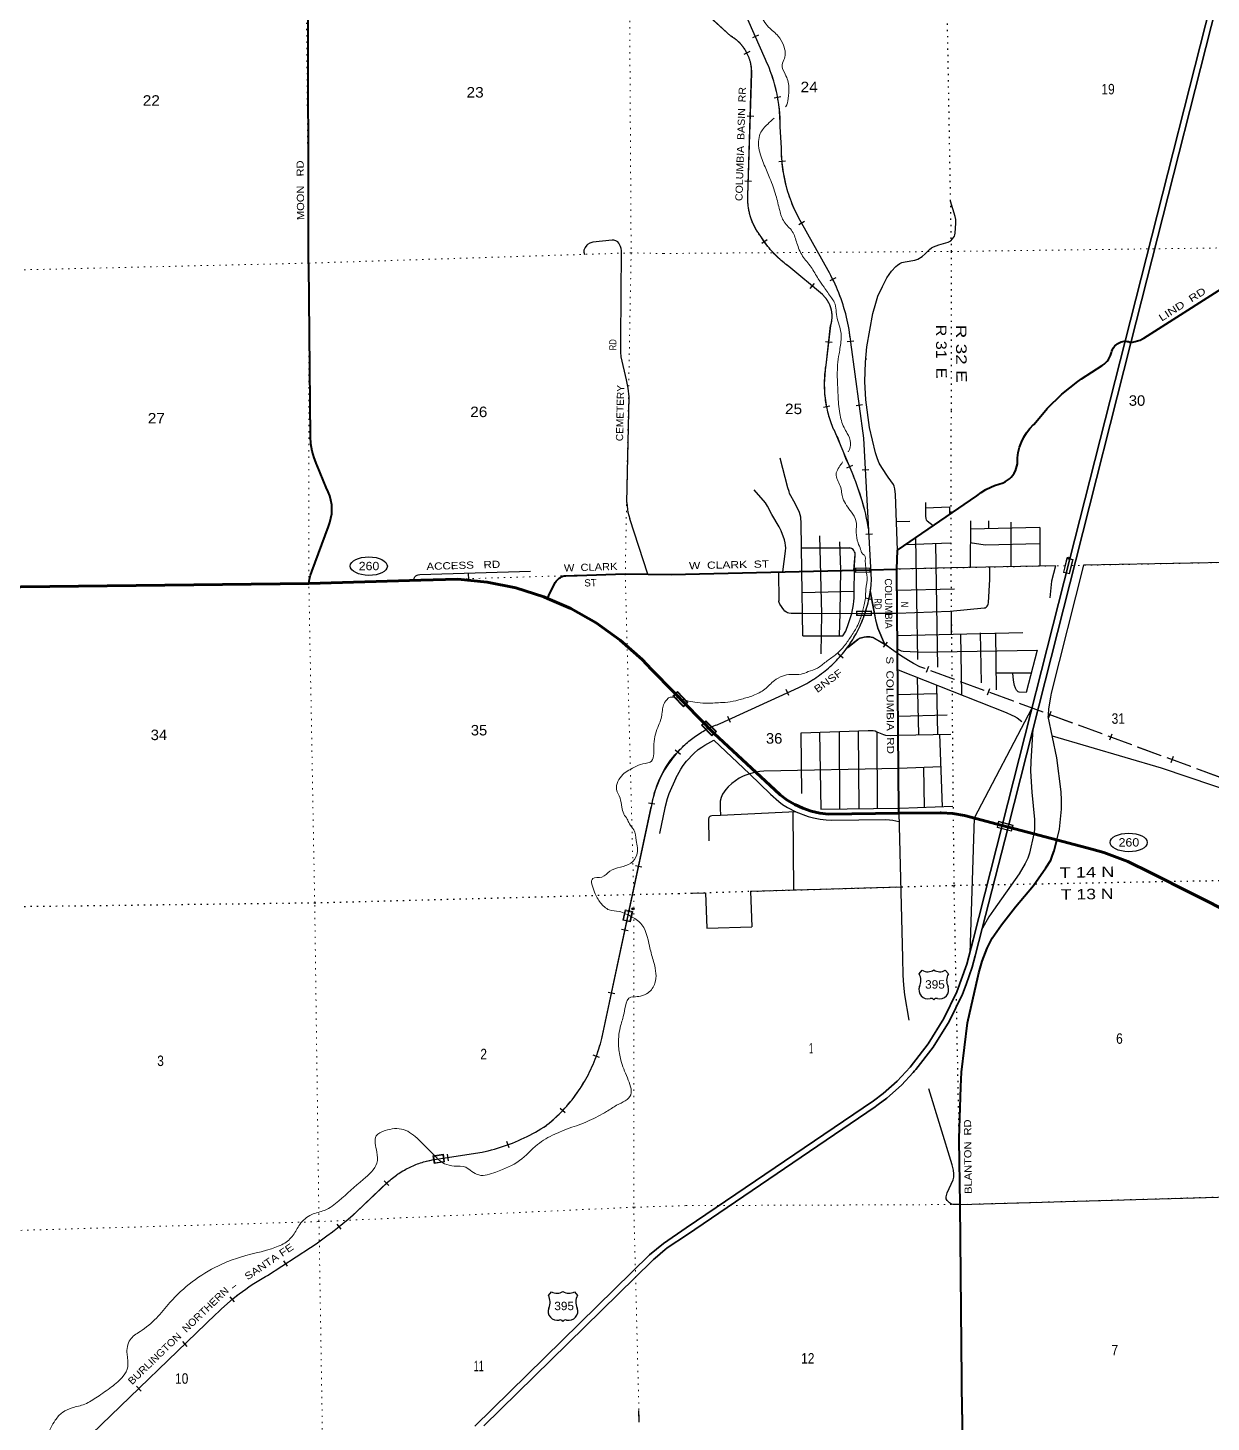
# Model space of a CAD drawing. Header units: feet. Extents: x 501257 to 757852, y -360805 to -170898.
# Drawn here: x 524733 to 544469, y -314379 to -291122 of the extents above; entities that cross this region are included whole.
import ezdxf
from ezdxf.enums import TextEntityAlignment as Align

# ---------------------------------------------------------------- set-up
doc = ezdxf.new("R2010")
doc.units = ezdxf.units.FT
doc.header["$LTSCALE"] = 70
doc.header["$PDMODE"] = 32
doc.header["$PDSIZE"] = 35
doc.linetypes.add('DOTTED', pattern=[1.5, 0.3, -1.2])
doc.linetypes.add('LONG_DASHED', pattern=[7.5, 6, -1.5])
for name, color, linetype, lineweight in [('16', 7, 'Continuous', 25), ('17', 7, 'Continuous', 25), ('20', 7, 'Continuous', 35), ('21', 7, 'Continuous', 25), ('23', 7, 'Continuous', 70), ('26', 7, 'Continuous', 40), ('27', 7, 'Continuous', 13), ('29', 7, 'Continuous', 25), ('30', 7, 'Continuous', 25), ('31', 7, 'Continuous', 13), ('34', 7, 'Continuous', 25), ('39', 7, 'Continuous', 13), ('57', 7, 'Continuous', 13), ('59', 7, 'Continuous', 13), ('6', 7, 'DOTTED', 25), ('61', 7, 'Continuous', 13), ('63', 7, 'Continuous', 25), ('7', 7, 'DOTTED', 13)]:
    doc.layers.add(name, color=color, linetype=linetype, lineweight=lineweight)
doc.layers.add('55', color=7, linetype='Continuous')

msp = doc.modelspace()

# ---------------------------------------------------------------- linework, layer by layer
at = {"layer": '16'}
for p, q in [((539599.95, -306900.79), (539651.26, -306842.03)), ((539843.02, -306836.06), (539842.74, -306836.26)), ((540035.11, -306841.94), (540086.5, -306900.79)), ((533414.81, -312264.12), (533466.12, -312205.36)), ((533657.88, -312199.39), (533657.6, -312199.59)), ((533849.97, -312205.27), (533901.36, -312264.12))]:
    msp.add_line(p, q, dxfattribs=at)
for centre, radius, start, end in [((539406.97, -307011.42), 222.05, 332.97043, 29.75871), ((539742.34, -306684.37), 182.07, 239.97227, 303.45418), ((539944.12, -306684.87), 181.52, 236.33975, 300.08743), ((539944.11, -306684.37), 182.07, 236.54582, 236.59441), ((540279.47, -307011.42), 222.05, 150.24129, 207.02957), ((539746.16, -307166.32), 151.42, 159.09177, 283.81923), ((539940.28, -307166.32), 151.42, 256.18077, 20.90823), ((533221.83, -312374.75), 222.05, 332.97043, 29.75871), ((533557.2, -312047.7), 182.07, 239.97227, 303.45418), ((533758.98, -312048.2), 181.52, 236.33975, 300.08743), ((533758.97, -312047.7), 182.07, 236.54582, 236.59441), ((534094.33, -312374.75), 222.05, 150.24129, 207.02957), ((533561.02, -312529.65), 151.42, 159.09177, 283.81923), ((533755.14, -312529.65), 151.42, 256.18077, 20.90823)]:
    msp.add_arc(centre, radius, start, end, dxfattribs=at)
for centre, major_axis, start_param, end_param in [((539801.5, -307365.14), (-19.56, 51.67), 4.95877769, 6.28318531), ((539884.95, -307365.14), (19.56, 51.67), 0, 1.32637542), ((533616.36, -312728.47), (-19.56, 51.67), 4.95877769, 6.28318531), ((533699.81, -312728.47), (19.56, 51.67), 0, 1.32637542)]:
    msp.add_ellipse(centre, major_axis=major_axis, ratio=0.929097, start_param=start_param, end_param=end_param, dxfattribs=at)
at = {"layer": '17'}
for centre in [(530419.67, -300100.59), (543093.86, -304709.61)]:
    msp.add_ellipse(centre, major_axis=(-309.24, 1), ratio=0.500121, dxfattribs=at)
at = {"layer": '20'}
for p, q in [((540500.13, -306336.42), (540984.28, -304428.49)), ((540597.05, -306361.01), (541081.2, -304453.08))]:
    msp.add_line(p, q, dxfattribs=at)
for points in [[(543034.38, -296349.52), (544819.2, -289315.96), (544893.04, -289033.37), (545066.2, -288117.4), (545142.67, -287188.36), (545082.15, -284340.84), (545085.21, -281116.34), (545094.33, -280824.93), (545171.02, -280092.73), (545323.83, -279372.57), (545431.07, -279042.12)], [(543131.31, -296374.12), (544916.04, -289340.9), (544990.66, -289055.32), (545165.43, -288130.83), (545242.76, -287191.41), (545182.15, -284339.82), (545185.21, -281117.95), (545194.17, -280831.71), (545269.93, -280108.36), (545420.56, -279398.45), (545526.19, -279072.99)], [(540984.28, -304428.49), (542113.66, -299977.85), (543034.38, -296349.52)], [(541081.21, -304453.09), (542210.59, -300002.45), (543131.31, -296374.12)], [(535715.38, -311139.05), (538836.48, -309017.63), (538997.21, -308898.29), (539233.53, -308689.25), (539446.7, -308456.65), (539750.86, -308066.2), (540012.54, -307646.1), (540228.87, -307200.94), (540394.9, -306741.7), (540500.13, -306336.42)], [(535718.16, -311257.86), (538867.69, -309117.32), (538893.32, -309099.9), (538917.69, -309081.81), (539059.45, -308976.56), (539303.61, -308760.58), (539499.22, -308547.15), (539523.07, -308521.12), (539541.74, -308497.15), (539832.86, -308123.44), (540100.07, -307694.45), (540320.98, -307239.89), (540385.15, -307080.23), (540480.97, -306792.59), (540535.75, -306600.76), (540597.05, -306361.01)], [(532190.49, -314443.92), (535101.07, -311590.78), (535333.85, -311396.87), (535715.38, -311139.05)], [(532337.46, -314439.87), (535143.7, -311689.02), (535169.2, -311664.03), (535193.7, -311643.61), (535364.84, -311501.05), (535392.97, -311477.62), (535414.84, -311462.84), (535718.16, -311257.86)]]:
    msp.add_lwpolyline(points, dxfattribs=at)
at = {"layer": '21'}
msp.add_line((540518.66, -304305.85), (540443.67, -306553.86), dxfattribs=at)
for points in [[(541481, -302471.04), (540518.66, -304305.85), (540518.57, -304308.64)], [(541496.95, -302814.76), (541460.69, -303360.36), (541457.9, -303520.96), (541479.37, -303869.01), (541521.81, -304325.53), (541524.12, -304424.93), (541521.81, -304491.4), (541510.44, -304571.3), (541510.37, -304571.63)], [(541511.3, -304567.31), (541441.53, -304890.72), (541413.55, -304969.84), (541370.03, -305061.07), (541265.06, -305231.84), (540838.55, -305839.63), (540761.89, -305951.59), (540653.09, -306140.16)]]:
    msp.add_lwpolyline(points, dxfattribs=at)
at = {"layer": '23'}
msp.add_line((541509.27, -304566.77), (540984.28, -304428.49), dxfattribs=at)
for points in [[(513483, -300608.05), (518824, -300532.05), (519099.47, -300527.95), (524131, -300453.05), (529420, -300392.05)], [(533399.01, -300637.75), (533338.85, -300611.5), (532872.19, -300463.69), (532392.63, -300365.47), (531905.44, -300317.92), (531285.05, -300335.54), (529420, -300392.05)], [(535506.35, -302201.29), (535137.05, -301823.52), (534977.57, -301658.49), (534611.38, -301333.65), (534213.23, -301048.87), (533787.5, -300807.27), (533399.01, -300637.75)], [(539257.77, -304221.79), (538085.95, -304235.78), (537939.71, -304218.49), (537796.08, -304186.01), (537656.63, -304138.69), (537522.89, -304077.06), (537396.32, -304001.78), (537278.32, -303913.69), (537189.63, -303833.33), (536179.96, -302894.67), (535706.45, -302406.43), (535506.35, -302201.29)], [(540984.28, -304428.49), (540543.73, -304312.45), (540355.3, -304259.42), (540162.36, -304226.37), (539967.02, -304213.68), (539948.52, -304213.54), (539257.77, -304221.79)], [(549045.3, -308031.29), (543461.01, -305214.46), (543078.52, -305025.98), (542678.42, -304878.52), (542478.43, -304822.04), (541509.27, -304566.77)]]:
    msp.add_lwpolyline(points, dxfattribs=at)
at = {"layer": '26'}
for p, q in [((540283.45, -310749.56), (540267.9, -309671.88)), ((540283.45, -310749.56), (540267.9, -309671.88)), ((540314.01, -314252.81), (540283.45, -310749.56))]:
    msp.add_line(p, q, dxfattribs=at)
for points in [[(529420, -300392.05), (529420.38, -300387.66), (529430.03, -300319.91), (529446.71, -300253.54), (529470.24, -300189.28), (529745.82, -299437), (529769.25, -299374.75), (529788.77, -299301.83), (529800.56, -299227.27), (529804.49, -299151.89), (529800.52, -299076.51), (529788.69, -299001.96), (529769.14, -298929.05), (529742.07, -298858.59), (529707.78, -298791.34), (529557.1, -298421.24), (529550.96, -298408.07), (529506.7, -298296.44), (529474.35, -298180.78), (529454.26, -298062.38), (529446.66, -297942.53), (529417.31, -295075.85), (529416.3, -295050.85), (529416.25, -295025.85), (529406.28, -290250.87)], [(543034.38, -296349.52), (543044.09, -296349.13), (543069.17, -296350.76), (543092.3, -296354.64), (543112.64, -296364.24), (543156.4, -296362.31), (543199.72, -296355.82), (543242.12, -296344.83), (543283.15, -296329.47), (543322.34, -296309.91), (543344.41, -296296.5), (545013.62, -295233.08)], [(539226.17, -300153.69), (539235.83, -299832.72), (540558.74, -298930.31), (540631.65, -298872.36), (540710.22, -298822.35), (540793.59, -298780.83), (540856.46, -298756.32), (541000.19, -298708.72), (541037.32, -298690.42), (541072.34, -298668.35), (541104.85, -298642.73), (541134.51, -298613.86), (541160.99, -298582.04), (541184, -298547.64), (541203.29, -298511.01), (541218.64, -298472.57), (541229.89, -298432.74), (541236.92, -298391.94), (541238.06, -298381.01), (541240.92, -298291.57), (541253.11, -298202.93), (541274.5, -298116.05), (541304.86, -298031.88), (541343.84, -297951.34), (541391.03, -297875.32), (541445.91, -297804.64), (541507.88, -297740.1), (541518.77, -297730.06), (541735.52, -297469.3), (541978.35, -297232.62), (542244.58, -297022.63), (542308.1, -296978.84), (542652.87, -296751.41), (542682.44, -296730.86), (542709.7, -296707.34), (542734.36, -296681.1), (542756.13, -296652.42), (542774.79, -296621.62), (542790.12, -296589.04), (542801.97, -296555.04), (542806.83, -296536.4), (542813.64, -296512.2), (542822.94, -296488.85), (542834.63, -296466.6), (542848.58, -296445.69), (542864.65, -296426.35), (542882.64, -296408.8), (542902.37, -296393.23), (542923.62, -296379.8), (542946.16, -296368.67), (542969.74, -296359.96), (542994.1, -296353.75), (543018.97, -296350.13), (543034.38, -296349.52)], [(533399.01, -300637.75), (533422.08, -300591.62), (533530.36, -300375.06), (533533.71, -300369.14), (533546.47, -300349.77), (533561.19, -300331.84), (533577.7, -300315.55), (533595.83, -300301.08), (533615.36, -300288.58), (533636.1, -300278.19), (533657.81, -300270.02), (533680.26, -300264.17), (533703.19, -300260.7), (533842.85, -300256.26), (533867.85, -300255.47), (533892.85, -300254.67), (534697, -300229.05), (535460.42, -300237.4)], [(535460.42, -300237.4), (538786.71, -300163.46), (539226.17, -300153.69)], [(539257.77, -304221.79), (539257.51, -304188.08), (539226.36, -300178.69), (539226.17, -300153.69)], [(540649.92, -306689.85), (540731.85, -306475.12), (540818.87, -306305.1), (540972.7, -306081.31), (541203.78, -305781.39), (541504.01, -305430.34), (541713.99, -305135.71), (541792.73, -305003.02), (541825.89, -304924.23), (541850.54, -304848.32), (541896.56, -304668.78)], [(540267.9, -309671.88), (540268.59, -309646.88), (540292.54, -308783.55), (540305.03, -308541.02), (540403.45, -307719.02), (540581.56, -306936.82), (540587.24, -306911.86), (540594.31, -306886.82), (540649.92, -306689.85)], [(540314.01, -314252.81), (540464.41, -331495.96), (540451.55, -331685.04), (540429.22, -331783.14), (540388.65, -331914.68), (538951.62, -335577.79), (538892.85, -335795.94), (538867.9, -335954.04), (538856.65, -336137.38), (538848.82, -337414.13)]]:
    msp.add_lwpolyline(points, dxfattribs=at)
at = {"layer": '29'}
for p, q in [((534721.24, -299038.49), (534759.52, -297274.93)), ((539235.83, -299832.72), (539201.85, -298904.04)), ((535075.57, -300232.2), (534773.44, -299310.03)), ((540105.63, -299113.92), (540105.26, -299239.65)), ((539217.09, -299355.95), (539443.88, -299348.86)), ((540454.95, -299345.28), (540452.62, -300123.82)), ((540454.3, -299476.88), (541613.32, -299450.43)), ((540754.95, -299346.18), (540754.57, -299472.14)), ((541129.9, -299365.18), (541127.66, -300111.39)), ((541612.19, -299454.72), (541610.26, -300101.44)), ((539380.46, -299736.76), (540116.13, -299713.88)), ((539537.77, -299631.6), (539569.42, -301655.94)), ((539873.01, -299722.44), (539904.34, -301787.25)), ((537641.71, -299796.2), (538442.89, -299797.68)), ((538528.86, -299917.22), (538510.67, -300169.02)), ((531273.14, -300238.4), (533117.14, -300182.15)), ((532078.61, -300215.03), (532082.23, -300331.38)), ((537250.97, -300199.73), (537256.46, -300677.9)), ((540127.73, -300130.54), (539226.17, -300153.69)), ((541873.78, -300095.99), (540127.73, -300130.54)), ((537648.89, -300538.58), (538514.56, -300518.81)), ((539225.03, -300502.58), (540191.29, -300480.52)), ((537650.68, -300887.94), (538806.02, -300886.71)), ((540132.5, -300859.99), (540134.83, -301237.79)), ((537657.56, -301264.66), (538328.24, -301265.73)), ((539234.72, -301254.74), (541329.66, -301208.53)), ((540291.02, -301233.16), (540304.05, -302241.53)), ((540618.45, -301213.32), (540635.17, -302046.45)), ((540888.51, -302161.51), (540875.59, -301219.47)), ((539247.64, -301829.67), (541047.91, -302544.03)), ((539563.25, -301959.27), (539589.73, -302909.62)), ((539887.3, -302087.03), (539907.55, -302904.95)), ((541467.22, -301886.33), (540886.24, -301887.63)), ((539239.17, -302240.59), (539891.46, -302225.12)), ((539246.77, -302602.81), (540065.05, -302581.41)), ((538263.39, -302858.16), (538269.19, -304148.54)), ((538581.38, -302848.3), (538594.84, -304147.59)), ((538892.94, -302864.41), (538896.31, -304136.66)), ((539247.66, -302920.38), (540125.14, -302904.07)), ((539987.93, -304112.69), (539945.61, -302904.38)), ((541818.11, -302932.04), (543636.03, -303466.21)), ((539690.45, -304122.5), (539678.05, -303461.61)), ((537540.39, -304197.64), (536286.56, -304259.32)), ((537490.27, -304198.53), (537501.27, -305500.94)), ((539257.7, -304213.08), (539319.8, -306632.56)), ((535783.76, -305554.69), (536037.21, -305547.29)), ((536037.21, -305547.29), (536055.82, -306136.83)), ((536784.02, -305523), (539289.06, -305449.69)), ((536784.02, -305523), (536805.59, -306116.68)), ((536055.82, -306136.83), (536805.59, -306116.68)), ((534930.4, -314378.57), (534925.57, -314185.26))]:
    msp.add_line(p, q, dxfattribs=at)
for points in [[(538703.08, -296699.75), (538726.74, -296444.54), (538828.43, -295886.72), (538874.01, -295711.32), (538912.58, -295599.04), (538989.72, -295434.16), (539059.85, -295290.32), (539140.5, -295178.06), (539212.02, -295103.96), (539235.14, -295080.89), (539278.12, -295052.65), (539311.43, -295036.86), (539368.42, -295023.69), (539528.83, -294994.76), (539578.81, -294978.09), (539649.81, -294935.12), (539701.53, -294890.38), (539769.02, -294817.59), (539806.72, -294792.15), (539840.91, -294771.99), (539929.45, -294743.03), (540080.23, -294697.43), (540124.93, -294673.76), (540156.49, -294642.18), (540186.29, -294598.33), (540192.43, -294574.64), (540198.56, -294547.46), (540208.21, -294381.7), (540208.21, -294320.31), (540197.69, -294267.67), (540123.39, -294013.27)], [(534759.52, -297274.93), (534747.63, -297129.49), (534716.31, -296991.2), (534627.85, -296607.69), (534622.32, -296532.1), (534620.48, -296327.44), (534635.22, -294837.65), (534630.62, -294801.67), (534619.56, -294766.64), (534590.99, -294712.27), (534571.64, -294692.88), (534538.47, -294674.44), (534508.99, -294665.23), (534480.42, -294660.64), (534156.08, -294697.52), (534138.57, -294702.1), (534103.56, -294715.01), (534067.62, -294734.39), (534053.8, -294748.2), (534028, -294785.07), (534008.65, -294830.27), (534007.73, -294860.67), (534016.02, -294904.02)], [(539201.85, -298904.04), (539193.1, -298812.59), (539184.34, -298768.73), (539169.43, -298738.03), (539081.77, -298615.25), (538976.58, -298457.38), (538933.63, -298381.07), (538903.82, -298310.91), (538871.39, -298211.8), (538769.7, -297787.3), (538710.09, -297324.21), (538692.56, -297019), (538703.08, -296699.75)], [(537632.55, -299390.06), (537623.1, -299285.31), (537614.33, -299246.72), (537602.93, -299207.25), (537529.3, -299056.4), (537438.13, -298888), (537428.49, -298857.31), (537410.08, -298793.28), (537280.34, -298302.13)], [(537326.91, -300194.39), (537368.88, -299850.14), (537373.27, -299794.88), (537369.76, -299754.53), (537364.5, -299714.19), (537351.35, -299660.69), (537297.88, -299514.22), (537263.69, -299443.18), (537144.47, -299239.7), (537069.95, -299098.5), (537035.77, -299043.24), (536846.42, -298825.73)], [(534721.24, -299038.49), (534732.9, -299157.68), (534740.27, -299200.08), (534773.44, -299310.03)], [(539705.86, -299037.46), (539705.59, -299126.36), (540105.63, -299113.92)], [(539705.59, -299126.36), (539705.04, -299266.01), (539707.67, -299305.48), (539716.43, -299326.53), (539732.21, -299344.94), (539834.78, -299421.25)], [(537657.56, -301264.66), (537644.53, -300173.29), (537632.55, -299390.06)], [(537962.19, -301565.85), (537974.92, -300894.84), (537945.01, -299594.39)], [(538271.91, -301263.21), (538282.28, -300877.74), (538293.8, -300154.4), (538277.26, -299697.57)], [(540451.76, -299705.94), (540700.34, -299746.34), (541608.26, -299725.62)], [(538510.67, -300169.02), (538529.94, -299904.95), (538529.06, -299881.27), (538522.93, -299861.1), (538510.65, -299839.17), (538495.75, -299823.38), (538470.33, -299806.72), (538454.55, -299799.7), (538442.89, -299797.68)], [(546744.59, -300003.23), (545317, -300027.85), (542339.37, -300086.77)], [(531168.36, -300334.94), (531175.27, -300303.6), (531188.17, -300281.47), (531204.75, -300264.88), (531225.02, -300250.13), (531241.61, -300242.75), (531273.14, -300238.4)], [(538474.71, -300888.12), (538504.95, -300740.33), (538511.97, -300686.83), (538514.6, -300632.45), (538514.56, -300518.81), (538520.3, -300170.69)], [(540756.53, -300708.3), (540779.9, -300325.08), (540779.69, -300118.29)], [(542339.37, -300086.77), (541803.37, -302218.1), (541787.72, -302286.61), (541757.71, -302483.17), (541749.23, -302581.28), (541751.8, -302610.83)], [(541873.78, -300095.99), (541808.83, -300350.55), (541776.12, -300629.41)], [(537650.68, -300887.94), (537465.3, -300889.44), (537425.85, -300885.05), (537403.06, -300878.03), (537383.77, -300868.39), (537360.98, -300851.72), (537341.69, -300831.55), (537277.7, -300735.95), (537262.8, -300707.01), (537258.42, -300692.97), (537256.46, -300677.9)], [(540684.18, -300798.58), (540700.01, -300793.82), (540719.29, -300782.42), (540733.32, -300770.14), (540745.59, -300752.6), (540749.97, -300737.69), (540756.53, -300708.3)], [(538328.24, -301265.73), (538374.78, -301183.69), (538389.68, -301150.36), (538411.6, -301089.85), (538474.71, -300888.12)], [(538806.02, -300886.71), (539229.88, -300886.26), (540114.19, -300853.93), (540684.18, -300798.58)], [(539567.56, -301537.07), (539332.06, -301523.98), (539305.76, -301517.84), (539282.97, -301509.95), (539259.3, -301497.67), (539237.38, -301483.64)], [(539567.56, -301537.07), (541568.55, -301501.3), (541382.41, -302208.61)], [(541382.41, -302208.61), (541268.48, -302201.07), (541253.13, -302197.12), (541238.67, -302187.04), (541224.21, -302169.05), (541205.36, -302134.41), (541189.14, -302090.11), (541177.31, -302037.94), (541170.73, -301998.9), (541159.78, -301888.84)], [(541047.91, -302544.03), (541147.5, -302586.97), (541185.2, -302605.39), (541231.66, -302632.58), (541313.18, -302689.59)], [(541896.56, -304668.78), (541938.3, -304487.26), (541952.98, -304374.21), (541973.52, -304153.44), (541971.08, -304001.52), (541967.3, -303867.31), (541894.06, -303299.94), (541751.8, -302610.83)], [(535539.9, -303635.76), (535621.81, -303484.61), (535662.14, -303424.97), (535719.99, -303353.05), (535840.96, -303226.76), (535914.6, -303161.86), (535972.46, -303119.76), (536023.3, -303088.18), (536175.28, -303001.58)], [(537120.51, -303905.6), (536767.08, -303567.57), (536175.28, -303001.58)], [(537643.6, -303893.43), (537632.37, -302880.57), (538749.84, -302840.89)], [(537935.94, -302873.62), (537961.32, -304152.02), (539276.46, -304136.02), (540160.77, -304103.69)], [(538749.84, -302840.89), (538833.26, -302843.06), (538866.57, -302850.08), (538892.94, -302864.41)], [(538892.94, -302864.41), (539001.57, -302911.47), (539038.39, -302920.24), (539120.79, -302925.5), (539247.66, -302920.38)], [(539966.22, -303450.09), (539261.28, -303475.72), (537011.09, -303523.04)], [(543636.03, -303466.21), (544937.51, -303905.71), (547373.84, -304798.59)], [(535539.72, -303636.01), (535421.23, -303900.88), (535393.58, -303980.17), (535354.88, -304131.36), (535270.11, -304559.13)], [(536767.08, -303567.57), (536664.97, -303605.64), (536598.35, -303638.96), (536533.48, -303679.32), (536472.99, -303724.91), (536414.26, -303779.3), (536375.25, -303823.58), (536345.89, -303863.5), (536320.9, -303904.27), (536306.44, -303931.91), (536295.92, -303959.97), (536281.89, -304021.37), (536279.26, -304045.93), (536278.39, -304095.92), (536279.26, -304138.9), (536286.56, -304259.32)], [(537011.09, -303523.04), (536944.17, -303528.03), (536874.04, -303538.55), (536767.08, -303567.57)], [(537120.51, -303905.6), (537257.99, -304027.96), (537321.11, -304075.33), (537405.26, -304126.2), (537540.39, -304197.64)], [(537540.39, -304197.64), (537745.38, -304277.05), (537836.55, -304301.61), (537948.76, -304322.66), (538048.69, -304334.94), (538145.12, -304338.45), (539042.77, -304326.17), (539104.13, -304329.68), (539161.99, -304338.45), (539261.53, -304362.42)], [(536286.56, -304259.32), (536140.31, -304265.64), (536118.4, -304270.9), (536107, -304277.04), (536092.98, -304294.58), (536085.96, -304319.14), (536088.59, -304683.12)], [(539319.8, -306632.56), (539325.92, -306924.87), (539338.19, -307091.51), (539355.72, -307249.38), (539429.36, -307675.63)], [(540283.45, -310749.56), (540158.7, -310748.86), (540138.53, -310742.72), (540106.1, -310720.79), (540066.65, -310683.08), (540049.12, -310655.01), (540047.37, -310621.68), (540067.53, -310555.9), (540165.71, -310334.89), (540171.41, -310317.79), (540175.35, -310295.41), (540176.23, -310236.65), (540170.09, -310174.38), (540151.69, -310085.8), (539762.47, -308819.33)], [(540283.45, -310749.56), (545558.06, -310596.58), (550728.31, -310454.05), (550729, -310454.03)]]:
    msp.add_lwpolyline(points, dxfattribs=at)
msp.add_arc((542857.93, -297002.04), 4164.54, 174.90072, 175.2537, dxfattribs=at)
at = {"layer": '31'}
for p, q in [((538554.52, -300925.45), (538554.03, -300850.45)), ((538554.04, -300849.53), (538804.03, -300847.91)), ((538804.97, -300923.38), (538554.98, -300925)), ((538804.02, -300847.45), (538804.51, -300922.45))]:
    msp.add_line(p, q, dxfattribs=at)
msp.add_lwpolyline([(538562.46, -300916.95), (538562.07, -300857.47), (538796.08, -300855.95), (538796.46, -300915.43)], close=True, dxfattribs=at)
msp.add_lwpolyline([(538562.46, -300916.95), (538562.07, -300857.47), (538796.08, -300855.95), (538796.46, -300915.43)], close=True, dxfattribs=at)
at = {"layer": '34', "lineweight": 13}
for p, q in [((537038.19, -291651.24), (536068.36, -289451.84)), ((536459.89, -291257.62), (536040.82, -290878.48)), ((536742.43, -293921.9), (536805.91, -291872.07)), ((537303.46, -293127.57), (537281.06, -292765.54)), ((538082.62, -295170.2), (537635.84, -294372.76)), ((537985.24, -295571.23), (537423.27, -295100.7)), ((538048.56, -296750.07), (538123.79, -296085.69)), ((538367.95, -298305.73), (538245.53, -297968.14)), ((536283.14, -302726.16), (537594.86, -302124.12)), ((534305, -307979.26), (535132.13, -304115.29)), ((534729.56, -305988.29), (534774.1, -305763)), ((531478.13, -310004.9), (532308.39, -309876.13)), ((530213.49, -310873.9), (530734.25, -310377.05)), ((528731.69, -311931.98), (529447.45, -311465.29)), ((525800.14, -314575.13), (527865.13, -312585.73))]:
    msp.add_line(p, q, dxfattribs=at)
at = {"layer": '34'}
for p, q in [((536920, -291244.13), (536818.79, -291288.76)), ((536774.16, -291513.86), (536676.49, -291565.78)), ((537292.31, -292274.27), (537183.42, -292293.69)), ((536839.51, -292599.85), (536728.95, -292596.43)), ((537369.23, -293347.18), (537259.1, -293357.43)), ((536803.29, -293685.04), (536692.73, -293681.61)), ((537686.03, -294352.89), (537589.54, -294406.95)), ((537063.46, -294656.97), (536972.8, -294720.33)), ((538210.14, -295291.85), (538110.72, -295340.34)), ((537845.13, -295384.14), (537774.12, -295468.95)), ((538147.99, -296370.67), (538038.08, -296358.23)), ((538510.47, -296349.11), (538400.45, -296360.53)), ((538111.21, -297433.2), (538002.78, -297455.03)), ((538656.44, -297409.66), (538546.83, -297424.49)), ((538173.52, -297819.69), (538503.07, -298600.22)), ((538486.64, -298421.06), (538386.19, -298467.37)), ((538757.74, -298494.23), (538647.29, -298500.29)), ((538819.04, -299564.69), (538708.59, -299570.75)), ((538814.24, -300660.46), (538706.08, -300637.3)), ((538331.1, -301635.88), (538248.16, -301562.69)), ((537427.27, -302259.91), (537381.13, -302159.38)), ((536453.88, -302709.53), (536407.74, -302609)), ((535616.62, -303241.24), (535531.13, -303171.05)), ((535192.72, -304072.43), (535083.59, -304054.45)), ((534973.48, -305124.5), (534865.32, -305101.35)), ((534743.65, -306185.69), (534635.49, -306162.54)), ((534521.76, -307234.7), (534413.6, -307211.54)), ((534265.16, -308296.36), (534161.17, -308258.67)), ((533693.21, -309221.23), (533613.33, -309144.72)), ((532760.21, -309803.25), (532722, -309699.45)), ((531750.47, -310021.21), (531733.52, -309911.91)), ((530753.46, -310432.66), (530677.11, -310352.64)), ((529961.26, -311161.22), (529891.73, -311075.2)), ((529062.83, -311779.94), (529002.41, -311687.28)), ((528179.55, -312374.4), (528108.91, -312289.29)), ((527392.17, -313115.67), (527315.42, -313036.01)), ((526621.81, -313861.45), (526545.07, -313781.79))]:
    msp.add_line(p, q, dxfattribs=at)
for points in [[(538444.8, -296257.02), (538437.24, -296204.75), (538429.05, -296152.24), (538419.68, -296100.15), (538409.44, -296048.45), (538398.57, -295996.51), (538386.51, -295944.99), (538373.58, -295893.86), (538359.71, -295842.52), (538345.01, -295791.86), (538329.69, -295741.27), (538313.17, -295690.8), (538295.8, -295641.02), (538277.53, -295591.32), (538258.69, -295541.98), (538238.62, -295492.77), (538218.03, -295444.22), (538196.23, -295395.79), (538173.88, -295348.01), (538150.63, -295300.33), (538126.53, -295253.35), (538101.54, -295206.75), (538081.66, -295170.73), (537634.88, -294373.3), (537613.37, -294335.51), (537592.84, -294297.43), (537572.95, -294258.99), (537553.37, -294220.07), (537534.77, -294180.87), (537516.96, -294141.53), (537499.44, -294101.71), (537482.9, -294061.61), (537467.13, -294021.35), (537451.9, -293980.51), (537437.55, -293939.73), (537423.63, -293898.69), (537410.58, -293857.16), (537398.41, -293815.69), (537386.9, -293773.85), (537375.93, -293731.97), (537365.84, -293689.6), (537356.41, -293647.4), (537347.86, -293604.71), (537339.98, -293562.2), (537332.74, -293519.32), (537326.4, -293476.5), (537320.83, -293433.52), (537315.81, -293390.51), (537311.78, -293347.21), (537308.3, -293303.9), (537305.72, -293260.63), (537303.69, -293217.32), (537302.77, -293173.96), (537302.41, -293130.56), (537302.36, -293127.61), (537279.96, -292765.57), (537280.09, -292720.45), (537279.18, -292675.61), (537277.5, -292630.77), (537275.3, -292585.67), (537272.07, -292540.81), (537268.07, -292496.2), (537263.57, -292451.33), (537258.02, -292406.72), (537251.69, -292362.35), (537244.61, -292317.72), (537236.73, -292273.6), (537228.35, -292229.47), (537218.94, -292185.34), (537208.74, -292141.71), (537197.77, -292098.07), (537186.29, -292054.69), (537173.78, -292011.31), (537160.75, -291968.43), (537146.69, -291925.54), (537132.1, -291883.17), (537116.74, -291840.79), (537100.61, -291798.91), (537083.7, -291757.29), (537066.28, -291715.92), (537047.82, -291674.8), (537037.19, -291651.69), (536067.34, -289452.25)], [(536795.8, -291750.21), (536793.72, -291738.19), (536791.5, -291726.18), (536789.01, -291714.16), (536786.29, -291702.28), (536783.36, -291690.4), (536780.3, -291678.59), (536776.95, -291666.77), (536773.47, -291655.1), (536769.71, -291643.41), (536765.79, -291631.86), (536761.68, -291620.31), (536757.35, -291608.9), (536752.8, -291597.56), (536748.12, -291586.28), (536743.16, -291575.07), (536738.04, -291563.93), (536732.73, -291552.92), (536727.27, -291541.99), (536721.53, -291531.19), (536715.65, -291520.46), (536709.63, -291509.87), (536703.39, -291499.34), (536696.94, -291488.96), (536690.29, -291478.63), (536683.56, -291468.45), (536676.54, -291458.41), (536669.39, -291448.5), (536662.09, -291438.65), (536654.66, -291429.03), (536646.94, -291419.47), (536639.14, -291410.04), (536631.14, -291400.81), (536623.06, -291391.67), (536614.71, -291382.65), (536606.27, -291373.86), (536597.7, -291365.19), (536588.92, -291356.6), (536579.99, -291348.27), (536570.99, -291340.02), (536561.78, -291331.97), (536552.43, -291324), (536543, -291316.31), (536533.36, -291308.75), (536523.65, -291301.33), (536513.8, -291294.05), (536503.8, -291287.04), (536493.66, -291280.11), (536483.45, -291273.38), (536473.1, -291266.87), (536462.66, -291260.56), (536459.23, -291258.51), (536040.09, -290879.3)], [(538110.02, -295747.5), (538106.67, -295739.79), (538103.27, -295732.1), (538099.66, -295724.45), (538095.95, -295716.91), (538092.12, -295709.44), (538088.15, -295701.97), (538084.01, -295694.64), (538079.81, -295687.36), (538075.44, -295680.16), (538070.95, -295672.98), (538066.37, -295665.97), (538061.61, -295659), (538056.77, -295652.11), (538051.82, -295645.28), (538046.71, -295638.6), (538041.49, -295631.94), (538036.18, -295625.4), (538030.74, -295618.97), (538025.21, -295612.66), (538019.55, -295606.41), (538013.81, -295600.24), (538007.93, -295594.22), (538001.96, -295588.28), (537995.86, -295582.44), (537989.69, -295576.68), (537984.52, -295572.06), (537422.59, -295101.56), (537396.7, -295082.24), (537371.37, -295062.41), (537346.37, -295042.14), (537321.45, -295021.46), (537297.1, -295000.29), (537273.24, -294978.79), (537249.45, -294956.88), (537226.24, -294934.48), (537203.52, -294911.75), (537180.96, -294888.47), (537159.05, -294864.96), (537137.35, -294841.14), (537116.08, -294816.73), (537095.44, -294792.1), (537075.14, -294767.03), (537055.2, -294741.76), (537035.7, -294715.9), (537016.72, -294689.96), (536998.17, -294663.42), (536980.14, -294636.81), (536962.44, -294609.75), (536947.88, -294586.49), (536937.2, -294572.26), (536926.87, -294557.82), (536916.79, -294543.2), (536906.81, -294528.37), (536897.21, -294513.38), (536887.92, -294498.29), (536878.73, -294482.99), (536869.93, -294467.52), (536861.43, -294451.95), (536853.11, -294436.11), (536845.16, -294420.26), (536837.38, -294404.27), (536829.92, -294388.04), (536822.82, -294371.78), (536815.97, -294355.35), (536809.34, -294338.87), (536803.04, -294322.14), (536797.02, -294305.46), (536791.33, -294288.52), (536785.93, -294271.63), (536780.76, -294254.55), (536775.97, -294237.45), (536771.47, -294220.24), (536767.21, -294202.99), (536763.33, -294185.58), (536759.68, -294168.12), (536756.39, -294150.65), (536753.32, -294133.13), (536750.71, -294115.51), (536748.32, -294097.87), (536746.21, -294080.26), (536744.4, -294062.55), (536742.97, -294044.81), (536741.84, -294026.97), (536740.92, -294009.24), (536740.44, -293991.41), (536740.25, -293973.63), (536740.29, -293955.81), (536740.67, -293938.11), (536741.33, -293921.86), (536804.81, -291872.05), (536804.91, -291859.79), (536804.72, -291847.6), (536804.32, -291835.4), (536803.79, -291823.12), (536802.97, -291810.92), (536801.94, -291798.78), (536800.78, -291786.58), (536799.33, -291774.43), (536797.67, -291762.36), (536795.8, -291750.21)], [(538173.58, -297819.79), (538172.58, -297817.47), (538159.9, -297786.62), (538147.46, -297755.43), (538135.81, -297724.03), (538124.74, -297692.55), (538114.1, -297660.63), (538104.15, -297628.77), (538094.52, -297596.73), (538085.59, -297564.33), (538077.33, -297532), (538069.59, -297499.42), (538062.28, -297466.81), (538055.64, -297433.84), (538049.53, -297401.03), (538044.08, -297367.86), (538039.17, -297334.85), (538034.76, -297301.57), (538031.03, -297268.36), (538027.9, -297235.06), (538025.21, -297201.74), (538023.28, -297168.23), (538021.78, -297134.71), (538020.97, -297101.26), (538020.59, -297067.79), (538021.06, -297034.31), (538021.96, -297000.82), (538023.38, -296967.48), (538025.4, -296934.05), (538028.11, -296900.68), (538031.43, -296867.22), (538035.08, -296834.01), (538039.59, -296800.76), (538044.63, -296767.69), (538047.47, -296749.92), (538122.71, -296085.46), (538125.36, -296077.31), (538127.77, -296069.26), (538130.05, -296061.17), (538132.24, -296053), (538134.25, -296044.82), (538136.1, -296036.63), (538137.87, -296028.37), (538139.45, -296020.1), (538140.86, -296011.82), (538142.16, -296003.46), (538143.3, -295995.14), (538144.34, -295986.79), (538145.19, -295978.38), (538145.88, -295970.01), (538146.43, -295961.6), (538146.87, -295953.2), (538147.13, -295944.74), (538147.27, -295936.35), (538147.23, -295927.9), (538147.06, -295919.5), (538146.76, -295911.06), (538146.29, -295902.67), (538145.66, -295894.28), (538144.94, -295885.9), (538144, -295877.51), (538142.97, -295869.13), (538141.76, -295860.79), (538140.46, -295852.49), (538138.93, -295844.2), (538137.29, -295835.92), (538135.54, -295827.72), (538133.63, -295819.51), (538131.57, -295811.35), (538129.33, -295803.19), (538127.04, -295795.09), (538124.51, -295787.05), (538121.88, -295779.05), (538119.13, -295771.07), (538116.25, -295763.2), (538113.17, -295755.32), (538110.02, -295747.5)], [(538683.07, -300923.65), (538716.94, -300820.55), (538727.4, -300785.23), (538737.02, -300749.62), (538746.26, -300713.71), (538754.65, -300677.97), (538762.39, -300641.84), (538769.65, -300605.69), (538776.36, -300569.34), (538782.11, -300532.98), (538787.5, -300496.32), (538792.22, -300459.74), (538796.19, -300423.05), (538799.49, -300386.43), (538802.23, -300349.61), (538803.59, -300328), (538674.15, -297967.05), (538456.93, -296362.17), (538451.45, -296309.38), (538444.8, -296257.02)], [(538756.24, -299479.52), (538749.91, -299442.14), (538736.77, -299372.68), (538722.46, -299303.75), (538707.32, -299234.5), (538690.6, -299165.83), (538672.72, -299097.69), (538653.58, -299029.28), (538633.33, -298961.79), (538612.26, -298894.4), (538589.59, -298827.18), (538565.8, -298760.9), (538540.79, -298694.74), (538515.03, -298629.07), (538503.04, -298600.38)], [(536039.28, -302827.3), (536147.86, -302778.09), (536174.32, -302766.51), (536201.09, -302755.59), (536228.01, -302745.02), (536254.97, -302734.92), (536282.27, -302725.23), (536282.78, -302725.11), (537594.39, -302123.12), (537627.76, -302107.15), (537660.57, -302090.51), (537693.13, -302073.3), (537725.69, -302055.61), (537757.69, -302037.25), (537789.24, -302018.41), (537820.8, -301999.09), (537851.81, -301979.09), (537882.35, -301958.62), (537912.81, -301937.48), (537942.62, -301915.94), (537972.26, -301894.02), (538001.53, -301871.35), (538030.14, -301848.27), (538058.49, -301824.62), (538086.47, -301800.68), (538114.08, -301775.98), (538141.14, -301751.07), (538167.82, -301725.4), (538193.95, -301699.52), (538219.82, -301673.08), (538245.02, -301646.24), (538269.76, -301618.92), (538294.14, -301591.3), (538317.95, -301563.01), (538341.4, -301534.42), (538364.2, -301505.45), (538386.63, -301476.18), (538408.31, -301446.33), (538429.62, -301416.17), (538450.37, -301385.83), (538470.65, -301354.99), (538490.28, -301323.77), (538509.46, -301292.07), (538528.16, -301260.34), (538546.11, -301228.04), (538563.51, -301195.54), (538580.53, -301162.73), (538596.8, -301129.83), (538612.51, -301096.24), (538627.75, -301062.65), (538642.16, -301028.74), (538656.28, -300994.75), (538669.65, -300960.16), (538682.36, -300925.66), (538682.81, -300924.37)], [(538402.35, -301462.22), (538577.26, -301321.66), (538617.64, -301300.18), (538680.06, -301283.43), (538720.77, -301278.64), (538773.44, -301278.64), (538823.84, -301289.72), (539024.13, -301401.06)], [(535530.92, -303251.86), (535552.36, -303225.75), (535571.15, -303203.9), (535590.34, -303182.35), (535609.89, -303160.9), (535629.84, -303139.98), (535650.08, -303119.51), (535670.68, -303099.12), (535691.69, -303079.27), (535712.99, -303059.86), (535734.76, -303040.65), (535756.72, -303022), (535778.94, -303003.56), (535801.66, -302985.53), (535824.57, -302968.08), (535847.86, -302950.94), (535871.31, -302934.14), (535895.27, -302917.75), (535919.28, -302901.83), (535943.8, -302886.33), (535968.37, -302871.29), (535993.33, -302856.57), (536018.07, -302840.51), (536038.79, -302827.75)], [(533864.22, -308927.98), (533891.13, -308890.96), (533917.39, -308853.14), (533942.91, -308815.23), (533967.77, -308776.5), (533991.89, -308737.69), (534015.52, -308698.25), (534038.25, -308658.54), (534060.28, -308618.38), (534081.78, -308577.96), (534102.41, -308536.89), (534122.52, -308495.58), (534141.72, -308453.98), (534160.38, -308412.13), (534177.98, -308369.79), (534195.05, -308327.21), (534211.37, -308284.54), (534227, -308241.42), (534241.73, -308198.02), (534255.76, -308154.15), (534269.21, -308110.42), (534281.6, -308066.19), (534293.25, -308021.88), (534303.93, -307979.01), (535130.94, -304115.62)], [(525799.38, -314574.34), (527864.36, -312584.94), (527911.03, -312538.3), (527958.54, -312492.97), (528006.83, -312448.45), (528055.93, -312404.17), (528105.84, -312361.23), (528156.28, -312319.36), (528207.54, -312277.75), (528259.59, -312237.45), (528312.19, -312198.24), (528365.86, -312159.54), (528419.79, -312122.18), (528474.26, -312085.35), (528529.81, -312049.59), (528585.64, -312015.15), (528642.26, -311981.51), (528699.16, -311948.66), (528731.12, -311931.04), (529446.84, -311464.37), (529540.1, -311402.26), (529631.42, -311338.37), (529721.68, -311272.87), (529811.77, -311205.94), (529899.92, -311137.24), (529986.47, -311067.28), (530072.87, -310995.9), (530157.31, -310922.72), (530212.74, -310873.09), (530733.5, -310376.24), (530753.36, -310358.32), (530773.52, -310340.97), (530793.97, -310323.95), (530814.76, -310307.06), (530835.83, -310290.71), (530857.11, -310274.82), (530878.7, -310259.03), (530900.59, -310243.81), (530922.69, -310229.03), (530945.19, -310214.49), (530967.79, -310200.49), (530990.58, -310186.71), (531013.8, -310173.39), (531037.1, -310160.61), (531060.69, -310148.17), (531084.39, -310136.06), (531108.5, -310124.4), (531132.6, -310113.17), (531157.09, -310102.39), (531181.58, -310092.04), (531206.37, -310082.04), (531231.24, -310072.58), (531256.31, -310063.55), (531281.47, -310054.86), (531306.94, -310046.72), (531332.49, -310038.91), (531358.13, -310031.65), (531383.87, -310024.71), (531409.79, -310018.43), (531435.79, -310012.49), (531461.78, -310006.97), (531477.94, -310003.82), (532308.19, -309875.05), (532360.29, -309864.04), (532411.87, -309851.88), (532463.26, -309838.85), (532514.84, -309825.14), (532565.86, -309810.31), (532616.41, -309794.64), (532667.13, -309778.32), (532717.31, -309760.86), (532767, -309742.57), (532816.81, -309723.33), (532865.85, -309703.3), (532914.76, -309682.69), (532963.42, -309660.89), (533011.3, -309638.31), (533059, -309614.84), (533106.28, -309590.82), (533153.31, -309565.62), (533199.63, -309539.95), (533245.7, -309513.08), (533291.05, -309485.74), (533336.22, -309457.51), (533380.6, -309428.5), (533389.35, -309422.62), (533425.05, -309393.72), (533459.91, -309364.15), (533494.3, -309333.95), (533528.56, -309303.17), (533561.95, -309271.75), (533594.65, -309239.87), (533627.22, -309207.41), (533658.93, -309174.31), (533689.95, -309140.75), (533720.67, -309106.4), (533750.5, -309071.78), (533780, -309036.74), (533808.84, -309000.88), (533836.77, -308964.73), (533864.22, -308927.98)]]:
    msp.add_lwpolyline(points, dxfattribs=at)
at = {"layer": '34', "lineweight": 13}
msp.add_lwpolyline([(538804.69, -300328), (538675.25, -297966.95), (538458.02, -296362.04)], dxfattribs=at)
at = {"layer": '34', "linetype": 'LONG_DASHED', "lineweight": 13}
for points in [[(539026.12, -301397.48), (538914.58, -301133.77), (538878.19, -300997.87), (538849.74, -300833.93), (538785.59, -300511.12)], [(539026.12, -301397.48), (538825.31, -301285.84), (538773.89, -301274.54), (538720.53, -301274.54), (538679.29, -301279.39), (538616.13, -301296.34), (538574.99, -301318.22), (538399.78, -301459.02)], [(549056.3, -305258.58), (539612.73, -301774.74), (539506.42, -301718.67), (539423.95, -301672.56), (539288.12, -301587.61), (539181.39, -301512.38), (539026.12, -301397.48)]]:
    msp.add_lwpolyline(points, dxfattribs=at)
at = {"layer": '34', "lineweight": 13}
for points in [[(534773.34, -306022.42), (534668.72, -305998.79), (534702.68, -305848.45), (534807.3, -305872.09)], [(531519.06, -310055.02), (531501.45, -309946.83), (531652.84, -309922.19), (531670.45, -310030.38)]]:
    msp.add_lwpolyline(points, close=True, dxfattribs=at)
for centre, radius, start, end in [((536104.16, -291862.6), 701.82, 359.22685, 59.54416), ((534703.81, -292743.65), 2577.34, 359.51344, 25.07805), ((539787.58, -293131.43), 2484.12, 179.91079, 209.98034), ((537759.94, -293969.71), 1018.63, 177.30953, 217.22069), ((538519.4, -293614.42), 1846.76, 211.73754, 233.59133), ((535439.52, -296657.75), 3032.96, 5.59523, 29.37104), ((537664.61, -295933.46), 483.75, 341.65889, 48.48666), ((539939.21, -297069.3), 1917.41, 170.41618, 207.95501), ((534762.86, -300153.18), 4050.9, 9.57544, 27.13321), ((536692.93, -300211.07), 2115, 295.24228, 356.8309), ((536819.87, -304291.61), 1654.91, 108.92461, 140.94178), ((536804.76, -304341.74), 1687.89, 139.44556, 172.28968), ((536236.57, -306233.15), 1526.78, 170.7711, 173.68392), ((531748.17, -307371.36), 2628.11, 308.66172, 346.62593), ((531695.61, -306893.13), 3045.29, 281.60852, 303.80706), ((531763.46, -311504.78), 1526.78, 100.7711, 132.38489), ((525928.47, -306115.25), 6403.6, 303.33486, 312.00209), ((530545.58, -315237.52), 3770.52, 118.75537, 135.30787)]:
    msp.add_arc(centre, radius, start, end, dxfattribs=at)
at = {"layer": '34'}
msp.add_arc((536830.31, -304376.32), 1718.36, 139.12902, 171.42848, dxfattribs=at)
msp.add_point((534826.32, -305815.86), dxfattribs=at)
at = {"layer": '39'}
msp.add_line((538700.78, -300008.12), (538713.66, -300204.38), dxfattribs=at)
msp.add_lwpolyline([(535719.7, -302342.62), (535706.85, -302338.9), (535508.18, -302287)], dxfattribs=at)
for points in [[(536047.64, -289193.31), (536125.33, -289130.29), (536213, -289094.04), (536301.23, -289081.95), (536379.82, -289088.21), (536431.31, -289228.02), (536445.36, -289314.3), (536473.42, -289484.86), (536481.33, -289653.87), (536468.33, -289875.72), (536485.18, -289996.19), (536519.79, -290188.75), (536567.16, -290324.63), (536612.44, -290456.53), (536675.99, -290596.06), (536714.49, -290695.89), (536909.74, -290876.72), (537007.24, -291005.41), (537088.06, -291108.29), (537248.44, -291259.71), (537334.43, -291412.83), (537365.4, -291534.98), (537353.5, -291629.92), (537313.69, -291735.57), (537365.6, -291893.49), (537426.89, -292109.62), (537415.2, -292301.23), (537376, -292433.05), (537368.46, -292440.83)], [(537180.69, -292626.84), (537072.96, -292725.99), (536949.87, -292883.9), (536932.09, -293160.24), (537016.28, -293410.08), (537109.93, -293633.52), (537208.94, -293915.25), (537273.07, -294167.56), (537347.88, -294359.21), (537482.26, -294517.26), (537559.22, -294714.9), (537654.65, -294928.23), (537795.66, -295112.32), (537916.85, -295308.94), (538012.57, -295447.74), (538135.35, -295623.44), (538183.75, -295698.23), (538229.76, -295970.48), (538277.37, -296116.42), (538296.26, -296325.46), (538263.39, -296557.84), (538239.5, -296743.68), (538234.96, -296983.47), (538246.91, -297241.01), (538274.19, -297552.57), (538345.96, -297786.59), (538400.54, -297886.04), (538452.45, -298043.97), (538419.5, -298185.72), (538414.31, -298194.98)], [(538321.17, -298361.17), (538307.44, -298385.67), (538213, -298565.07), (538281.92, -298762.9), (538326.89, -298969.32), (538468.93, -299197.7), (538544.64, -299340.98), (538549.22, -299540.28), (538579.29, -299710.79), (538622.64, -299820.82), (538637.11, -299872.38)], [(538637.11, -299872.38), (538646.29, -299885.72), (538662.24, -299900.02), (538677.64, -299910.47), (538692.49, -299926.97), (538699.64, -299949.52), (538702.39, -299972.62), (538701.29, -299994.06), (538700.78, -300008.12)], [(538713.66, -300204.38), (538731.11, -300277.32), (538709.75, -300485.26), (538703.17, -300636.48), (538683.5, -300743.68), (538635.61, -300921.47)], [(538635.63, -300921.4), (538610.93, -300999.12), (538561.21, -301111.04), (538456.53, -301282.62), (538339.57, -301444.41), (538197.96, -301584.62), (538045.61, -301694.86), (537901.26, -301802.9), (537749.72, -301860.75), (537631.98, -301901.71), (537459.13, -301907.68), (537320.97, -301935.01), (537183.87, -302008.65), (537024.27, -302153.29), (536829.56, -302258.46), (536637.86, -302319.24), (536445.78, -302363.92), (536285.18, -302377.67), (536033.92, -302385.43), (535856.59, -302371.37), (535719.7, -302342.62)], [(535309.07, -302559.08), (535317.45, -302502.12), (535333.55, -302415.63), (535355.68, -302373.39), (535397.9, -302323.1), (535444.15, -302284.88), (535472.7, -302284.72), (535486.49, -302285.87)], [(535486.49, -302285.87), (535489.78, -302285.74), (535494.11, -302285.74), (535498.33, -302285.4), (535504.03, -302286.08), (535508.25, -302286.99)], [(535309.07, -302559.08), (535287.26, -302667.06), (535238.98, -302789.76), (535172.57, -303119.64), (535114.21, -303369.05), (535027.77, -303391.18), (534756.36, -303505.85), (534657.84, -303576.25), (534551.24, -303827.69), (534609.5, -303970.49), (534637.61, -304119.34), (534671.75, -304231.97), (534673.76, -304236), (534730.03, -304318.46), (534766.2, -304398.92), (534838.54, -304499.48), (534880.71, -304674.48), (534890.71, -304917.86), (534792.17, -305052.63), (534440.35, -305189.42), (534307.65, -305285.98), (534156.88, -305310.12), (534184.97, -305539.42), (534283.43, -305714.41), (534430.14, -305835.09), (534592.97, -305861.23), (534808.13, -305954.06)], [(534808.13, -305954.06), (534812.06, -305955.75), (534974.86, -306084.48), (535113.47, -306494.8), (535177.74, -306726.11), (535191.73, -307057.99), (535079.12, -307216.9), (534952.46, -307271.21), (534839.88, -307289.32)], [(534839.88, -307289.32), (534787.62, -307289.32), (534701.14, -307440.18), (534668.94, -307593.05), (534612.61, -307794.2), (534586.4, -308112), (534624.54, -308341.3), (534733.02, -308636.98), (534787.23, -308918.57), (534551.99, -309093.58)], [(525055.07, -314607.61), (525189.63, -314347.92), (525312.39, -314215.86), (525470.35, -314141.69), (525680.88, -314078.97), (525892.48, -313957.94), (526127.52, -313792.43), (526324.04, -313611.28), (526398.09, -313457.67), (526386.6, -313246.76), (526437.06, -313004.98), (526604.08, -312868.39), (526876.45, -312644.16), (527101.32, -312384.14), (527910.61, -311769.8), (528195.26, -311652.52), (528881.76, -311457.05), (528993.39, -311406.79), (529158.03, -311258.79), (529266.87, -311082.87), (529467.51, -310915.93), (529679.95, -310847.15), (529921.14, -310687.6), (530326.35, -310331.19), (530553.59, -310057.23), (530554.64, -309874.31), (530544.17, -309603.08), (530689.85, -309516.99), (530999.84, -309499.35), (531252.44, -309669.31), (531473.66, -309891.89), (531684.06, -310068.36), (531843.85, -310106.72), (532035.58, -310126.63), (532137.45, -310195.81), (532255.3, -310256.76), (532540.59, -310207.25), (532934.38, -310015.8), (533232.25, -309749.06), (533519.58, -309576.92), (534097.75, -309348.15), (534385.19, -309197.36), (534552.15, -309093.51)]]:
    msp.add_spline(points, degree=3, dxfattribs=at)
at = {"layer": '55'}
msp.add_point((542088.38, -299968.84), dxfattribs=at)
at = {"layer": '57'}
for p, q in [((542064.11, -299962.82), (542004, -300205.49)), ((542064.11, -299962.82), (542166.03, -299988.07)), ((542166.03, -299988.07), (542105.92, -300230.74)), ((542105.92, -300230.74), (542004, -300205.49))]:
    msp.add_line(p, q, dxfattribs=at)
for points in [[(542156.34, -299993.91), (542069.95, -299972.5), (542013.68, -300199.64), (542100.07, -300221.05)], [(540924.88, -304356.55), (541166.27, -304421.58), (541138.96, -304522.97), (540897.57, -304457.93)], [(540930.52, -304366.35), (541156.46, -304427.22), (541133.31, -304513.16), (540907.37, -304452.28)]]:
    msp.add_lwpolyline(points, close=True, dxfattribs=at)
at = {"layer": '59'}
for p, q in [((535507.55, -302252.64), (535568.62, -302193.7)), ((535666.67, -302446.51), (535508.24, -302282.36)), ((535706.99, -302407.6), (535666.67, -302446.51))]:
    msp.add_line(p, q, dxfattribs=at)
for points in [[(535507.33, -302252.79), (535493.01, -302266.68), (535508.1, -302282.26)], [(535517.32, -302254.31), (535568.41, -302205.01), (535730.91, -302373.39), (535701.48, -302401.79)], [(535701.43, -302401.84), (535666.87, -302435.2), (535518.86, -302281.84), (535517.32, -302254.31)], [(535568.62, -302193.7), (535742.22, -302373.6), (535707.04, -302407.55)]]:
    msp.add_lwpolyline(points, dxfattribs=at)
for points in [[(536142.03, -302931.45), (535966.45, -302753.49), (536041.19, -302679.74), (536216.78, -302857.7)], [(536205.46, -302857.62), (536041.11, -302691.05), (535977.75, -302753.56), (536142.1, -302920.13)]]:
    msp.add_lwpolyline(points, close=True, dxfattribs=at)
at = {"layer": '6'}
msp.add_line((535584.93, -305560.9), (536786.81, -305522.9), dxfattribs=at)
for points in [[(539796.69, -272931.44), (539815.31, -273689.99), (539879.33, -279009.89), (539941.91, -284267.38), (540039.92, -289578.45), (540133.03, -294851.35), (540130.36, -297508.51)], [(540130.36, -297508.51), (540127.73, -300130.54), (540177.03, -305421.01)], [(536786.82, -305523.29), (540177.07, -305424.59), (545354.47, -305330.23), (550708.69, -305227.8), (556025.75, -305083.92), (561403.86, -304970.86), (566709.88, -304871.55), (567085.06, -304858.75)], [(504081.96, -306130.22), (508126, -306088.05), (513492, -306007.05), (518797, -305886.05), (524148, -305783.05), (529517, -305715.05), (534838, -305576.05), (535584.93, -305560.9)], [(540177.23, -305432.81), (540283.45, -310749.56), (540314.01, -314252.81)], [(540314.01, -314252.81), (540329.91, -316075.6), (540375.84, -321457.49), (540425.24, -326720.26), (540490.05, -332033.92), (540552.74, -337377.18)]]:
    msp.add_lwpolyline(points, dxfattribs=at)
at = {"layer": '61'}
for p, q in [((538534.27, -300132.81), (538784.21, -300127.19)), ((538784.21, -300127.19), (538785.89, -300202.17)), ((534654.76, -306005.39), (534693.65, -305834.31)), ((534782.76, -306034.77), (534655.49, -306005.85)), ((534821.51, -305863.17), (534694.24, -305834.25)), ((534782.42, -306034.62), (534821.31, -305863.54)), ((531509.5, -310066.34), (531488.64, -309937.49)), ((531489.22, -309937.57), (531662.39, -309909.54)), ((531683.79, -310039.06), (531662.93, -309910.21)), ((531510.42, -310067.67), (531683.6, -310039.64))]:
    msp.add_line(p, q, dxfattribs=at)
msp.add_lwpolyline([(538785.89, -300202.17), (538535.96, -300207.79), (538534.27, -300132.81)], dxfattribs=at)
msp.add_lwpolyline([(538543.77, -300199.61), (538542.44, -300140.62), (538776.39, -300135.36), (538777.71, -300194.35)], close=True, dxfattribs=at)
at = {"layer": '63'}
for p, q in [((539066.08, -301367.28), (538996.34, -301453.16)), ((539752.71, -301772.55), (539714.43, -301876.33)), ((540773.32, -302149.07), (540735.03, -302252.84)), ((541793.92, -302525.58), (541755.64, -302629.35)), ((542814.53, -302902.09), (542776.24, -303005.87)), ((543835.13, -303278.6), (543796.85, -303382.38))]:
    msp.add_line(p, q, dxfattribs=at)
at = {"layer": '63', "linetype": 'LONG_DASHED'}
for points in [[(539022.34, -301399.08), (538910.69, -301135.11), (538874.18, -300998.75), (538845.71, -300834.68), (538783.66, -300522.44)], [(538399.78, -301459.02), (538574.99, -301318.22), (538616.13, -301296.34), (538679.29, -301279.39), (538720.53, -301274.54), (538773.89, -301274.54), (538825.31, -301285.84), (539021.76, -301400.12)], [(549055.01, -305262.47), (539611.06, -301778.49), (539504.46, -301722.27), (539421.86, -301676.09), (539285.85, -301591.03), (539178.99, -301515.7), (539023.68, -301400.78)]]:
    msp.add_lwpolyline(points, dxfattribs=at)
at = {"layer": '7'}
msp.add_line((538786.71, -300163.46), (535460.42, -300237.4), dxfattribs=at)
for points in [[(529644.28, -314502.49), (529588, -311027.05), (529517, -305715.05), (529420, -300392.05), (529417, -295046.05), (529370, -289746.05), (529319, -284428.05), (529308, -279063.05), (529199, -273787.05), (529007.95, -268748.04)], [(534662, -284287.05), (534762, -289534.05), (534795, -294875.05), (534697, -300229.05), (534838, -305576.05), (534839, -310795.05), (534930.4, -314378.57)], [(535335.23, -294884.96), (540133.03, -294851.35), (545240.67, -294784.77), (550573.95, -294646.57), (555891.43, -294520.8), (561211.86, -294348.65), (566820.18, -294163.14)], [(535335.23, -294884.96), (534795, -294875.05), (529417, -295046.05), (524068, -295171.05), (519019.96, -295244.18)], [(566951.09, -299449.06), (566664.95, -299506.9), (561305.53, -299645.71), (555994.04, -299769.32), (550634.89, -299920.21), (545317, -300027.85), (542141.59, -300090.69)], [(519098.32, -300527.97), (524131, -300453.05), (529420, -300392.05), (534697, -300229.05), (535460.42, -300237.4)], [(542028.6, -300092.92), (540127.73, -300130.54), (538784.91, -300161.28)], [(535706.7, -310767.72), (540283.45, -310749.56), (545558.06, -310596.58), (550728.31, -310454.05), (556075.11, -310291.36), (561422.61, -310158.87), (566749.75, -310103.38), (567215.03, -310107.09)], [(535706.7, -310767.72), (534839, -310795.05), (529572, -311035.05), (524350, -311188.05), (518936, -311160.05), (513571, -311237.05), (508248, -311388.05), (504198.75, -311436.12)]]:
    msp.add_lwpolyline(points, dxfattribs=at)

# ---------------------------------------------------------------- texts
at = {"layer": '16', "width": 1.05}
for p in [(539862.82, -307147.83), (533677.69, -312511.16)]:
    msp.add_text('395', height=140, dxfattribs=at).set_placement(p, align=Align.CENTER)
at = {"layer": '17', "width": 1.1}
for p in [(530423.12, -300168.9), (543097.32, -304777.92)]:
    msp.add_text('260', height=140, dxfattribs=at).set_placement(p, align=Align.CENTER)
at = {"layer": '27'}
for s, rotation, width, p in [('MOON   RD', 90.508, 1.15, (529342.39, -294327)), ('LIND  RD', 32.5, 1.3, (543643.24, -296023.12)), ('W  CLARK  ST', 1.273, 1.25, (535761.12, -300152.56)), ('W  CLARK', 1.823, 1.15, (533675.92, -300191.46)), ('RD', 270.445, 0.8, (538851.78, -300636.7)), ('N', 270.445, 0.65, (539297.73, -300695.63)), ('S  COLUMBIA  RD', 270.445, 1.2, (539050, -301606.66)), ('BLANTON  RD', 90.5, 1.15, (540476.56, -310570.37))]:
    msp.add_text(s, height=120, rotation=rotation, dxfattribs=dict(at, width=width)).set_placement(p)
for s, rotation, p in [('ST', 1.825, (534016.67, -300440.82)), ('COLUMBIA', 270.445, (539026.35, -300305.92))]:
    msp.add_text(s, height=120, rotation=rotation, dxfattribs=at).set_placement(p)
at = {"layer": '30'}
for s, rotation, width, p in [('RD', 89.433, 0.8, (534548.5, -296501.47)), ('CEMETERY ', 88.757, 1.05, (534660.03, -298017.19)), ('ACCESS   RD', 1.747, 1.2, (531382.39, -300165.03))]:
    msp.add_text(s, height=120, rotation=rotation, dxfattribs=dict(at, width=width)).set_placement(p)
at = {"layer": '34'}
for s, rotation, width, p in [('COLUMBIA  BASIN  RR', 88.226, 1.1, (536651.4, -294012.57)), ('BNSF', 35.851, 1.25, (537900.06, -302218.9)), ('SANTA FE', 34.065, 1.2, (528398.73, -312015.71)), ('-', 37.749, 2.15, (528154.87, -312192.06)), ('BURLINGTON  NORTHERN ', 43.932, 1.1, (526471.86, -313762.97))]:
    msp.add_text(s, height=120, rotation=rotation, dxfattribs=dict(at, width=width)).set_placement(p)
at = {"layer": '6'}
for s, rotation, width, p in [('R 31  E', 270.534, 1.15, (539877.74, -296073.8)), ('R 32 E', 270.534, 1.35, (540211.37, -296074.56)), ('T 14 N', 1.044, 1.3, (541943.77, -305301.65)), ('T 13 N', 1.044, 1.25, (541964.1, -305666.73))]:
    msp.add_text(s, height=175, rotation=rotation, dxfattribs=dict(at, width=width)).set_placement(p)
at = {"layer": '7'}
for s, width, p in [('24', 1.1, (537621.39, -292195.19)), ('19', 0.85, (542639.48, -292230.83)), ('22', 1.1, (526648.78, -292420.2)), ('23', 1.1, (532049.42, -292284.28)), ('26', 1.1, (532110.47, -297614.53)), ('25', 1.1, (537361.48, -297564.41)), ('30', 1.05, (543096.04, -297425.75)), ('27', 1.1, (526732.51, -297720.84)), ('31', 0.85, (542809.54, -302730.57)), ('35', 1.05, (532121.26, -302924.68)), ('34', 1.05, (526781.48, -303002.59)), ('36', 1.05, (537043.73, -303061.34)), ('6', 0.85, (542884.57, -308068.36)), ('2', 0.85, (532279.78, -308327.06)), ('1', 0.4, (537764.19, -308229.99)), ('3', 0.85, (526890.04, -308439.36)), ('12', 0.85, (537630.64, -313402.89)), ('7', 0.85, (542807.1, -313265.7)), ('11', 0.65, (532169.14, -313531.2)), ('10', 0.85, (527188.11, -313739.01))]:
    msp.add_text(s, height=175, dxfattribs=dict(at, width=width)).set_placement(p)

doc.saveas('drawing.dxf')
